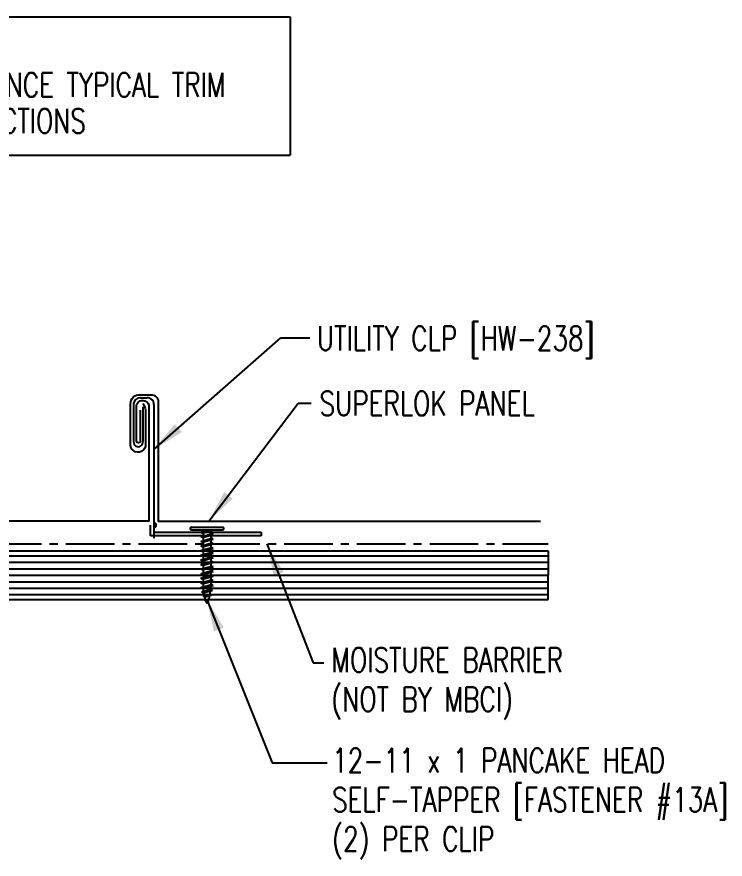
# Model space of a CAD drawing. Header units: inches. Extents: x 2.4 to 39.9, y 7.3 to 36.7.
# Drawn here: x 28.96 to 39.91, y 14.72 to 27.74 of the extents above; entities that cross this region are included whole.
import ezdxf

# ---------------------------------------------------------------- set-up
doc = ezdxf.new("R2010")
doc.units = ezdxf.units.IN
doc.header["$MEASUREMENT"] = 0
doc.linetypes.add('CENTER2', pattern=[1.125, 0.75, -0.125, 0.125, -0.125])
for name, color, linetype in [('BARRIER', 253, 'CENTER2'), ('clip', 5, 'Continuous'), ('FASTENER', 9, 'Continuous'), ('PANEL', 11, 'Continuous'), ('TEXT', 2, 'Continuous'), ('WOOD', 3, 'Continuous')]:
    doc.layers.add(name, color=color, linetype=linetype)
doc.styles.add('TEXT1', font='ROMANS.shx', dxfattribs={"width": 0.75, "height": 0.375})
doc.dimstyles.new('DETAIL$7', dxfattribs={"dimscale": 4, "dimtxt": 0.375, "dimasz": 0.125, "dimexe": 0.0625, "dimexo": 0.125, "dimgap": 0.0625, "dimtad": 1, "dimdec": 4, "dimzin": 3, "dimdsep": 46, "dimlunit": 4, "dimtxsty": 'TEXT1', "dimblk": 'ARCHTICK', "dimcen": 0.0625, "dimclrd": 7, "dimclre": 7, "dimclrt": 2, "dimadec": 0, "dimazin": 0, "dimtfac": 0.59375, "dimtdec": 4, "dimtmove": 2, "dimatfit": 3, "dimfxl": 0, "dimfrac": 2, "dimtolj": 1, "dimtzin": 3, "dimarcsym": 0})

# ---------------------------------------------------------------- blocks, each defined once
blk = doc.blocks.new('st7')
at = {"layer": 'FASTENER'}
for p, q in [((-0.24, 0.082), (0.24, 0.082)), ((-0.24, 0.037), (0.24, 0.037)), ((-0.093, 0.003), (0.027, 0.037)), ((-0.069, -0.011), (-0.093, 0.003)), ((-0.069, -0.011), (0.095, 0.036)), ((-0.057, 0.037), (-0.057, 0.013)), ((0.059, 0.026), (0.059, -0.025)), ((-0.093, -0.069), (0.071, -0.022)), ((-0.069, -0.082), (-0.093, -0.069)), ((-0.093, -0.14), (0.071, -0.093)), ((-0.069, -0.082), (0.095, -0.036)), ((-0.069, -0.154), (0.095, -0.107)), ((-0.057, -0.008), (-0.057, -0.059)), ((-0.057, -0.079), (-0.057, -0.13)), ((0.059, -0.046), (0.059, -0.097)), ((0.059, -0.117), (0.059, -0.168)), ((0.095, -0.036), (0.071, -0.022)), ((0.095, -0.107), (0.071, -0.093)), ((-0.069, -0.154), (-0.093, -0.14)), ((-0.093, -0.212), (0.071, -0.165)), ((-0.069, -0.225), (-0.093, -0.212)), ((-0.093, -0.283), (0.071, -0.236)), ((-0.069, -0.225), (0.095, -0.178)), ((-0.069, -0.296), (0.095, -0.25)), ((-0.057, -0.15), (-0.057, -0.201)), ((-0.057, -0.222), (-0.057, -0.273)), ((0.059, -0.189), (0.059, -0.239)), ((0.059, -0.26), (0.059, -0.311)), ((0.095, -0.178), (0.071, -0.165)), ((0.095, -0.25), (0.071, -0.236)), ((-0.069, -0.296), (-0.093, -0.283)), ((-0.093, -0.354), (0.071, -0.307)), ((-0.069, -0.368), (-0.093, -0.354)), ((-0.093, -0.426), (0.071, -0.379)), ((-0.069, -0.368), (0.095, -0.321)), ((-0.057, -0.293), (-0.057, -0.344)), ((-0.057, -0.365), (-0.057, -0.415)), ((0.059, -0.331), (0.059, -0.382)), ((0.095, -0.321), (0.071, -0.307)), ((0.095, -0.392), (0.071, -0.379)), ((-0.069, -0.439), (-0.093, -0.426)), ((-0.093, -0.497), (0.071, -0.45)), ((-0.069, -0.511), (-0.093, -0.497)), ((-0.069, -0.439), (0.095, -0.392)), ((-0.069, -0.511), (0.095, -0.464)), ((-0.057, -0.436), (-0.057, -0.487)), ((-0.057, -0.507), (-0.057, -0.558)), ((0.059, -0.403), (0.059, -0.454)), ((0.059, -0.474), (0.059, -0.525)), ((0.095, -0.464), (0.071, -0.45)), ((-0.093, -0.568), (0.071, -0.522)), ((-0.069, -0.582), (-0.093, -0.568)), ((-0.093, -0.64), (0.071, -0.593)), ((-0.069, -0.653), (-0.093, -0.64)), ((-0.069, -0.582), (0.095, -0.535)), ((-0.069, -0.653), (0.095, -0.606)), ((-0.057, -0.579), (-0.057, -0.629)), ((-0.057, -0.65), (-0.057, -0.701)), ((0.059, -0.545), (0.059, -0.596)), ((0.059, -0.617), (0.059, -0.668)), ((0.095, -0.535), (0.071, -0.522)), ((0.095, -0.606), (0.071, -0.593)), ((-0.093, -0.711), (0.071, -0.664)), ((-0.069, -0.725), (-0.093, -0.711)), ((-0.093, -0.782), (0.071, -0.736)), ((-0.069, -0.725), (0.095, -0.678)), ((-0.069, -0.796), (0.095, -0.749)), ((-0.057, -0.721), (-0.057, -0.772)), ((0.059, -0.688), (0.059, -0.739)), ((0.059, -0.759), (0.059, -0.81)), ((0.095, -0.678), (0.071, -0.664)), ((0.095, -0.749), (0.071, -0.736)), ((-0.069, -0.796), (-0.093, -0.782)), ((-0.093, -0.854), (0.071, -0.807)), ((-0.069, -0.867), (-0.093, -0.854)), ((-0.078, -0.921), (0.061, -0.881)), ((-0.069, -0.867), (0.095, -0.821)), ((-0.057, -0.793), (-0.057, -0.844)), ((-0.054, -0.934), (0.085, -0.895)), ((0.059, -0.831), (0.059, -0.861)), ((0.085, -0.895), (0.061, -0.881)), ((0.095, -0.821), (0.071, -0.807)), ((-0.054, -0.934), (-0.078, -0.921)), ((-0.058, -0.986), (0.041, -0.958)), ((-0.034, -1), (-0.058, -0.986)), ((-0.034, -1), (0.065, -0.972)), ((-0.03, -1.05), (0.006, -1.04)), ((0.03, -1.053), (0.006, -1.04)), ((0.065, -0.972), (0.041, -0.958)), ((-0.006, -1.063), (-0.03, -1.05)), ((-0.006, -1.063), (0.03, -1.053))]:
    blk.add_line(p, q, dxfattribs=at)
for centre, radius, start, end in [((-0.238, 0.06), 0.0227, 94.6639, 265.3361), ((0.238, 0.06), 0.0227, 274.6639, 85.3361), ((0.502, -0.853), 0.56, 181.0834, 186.2136), ((-0.501, -0.853), 0.56, 348.7524, 354.9475), ((-0.501, -0.853), 0.56, 357.0874, 0.7958), ((0.502, -0.853), 0.56, 188.2489, 193.282), ((0.502, -0.853), 0.56, 194.889, 200.3099), ((-0.501, -0.853), 0.56, 339.4684, 347.2016), ((0.502, -0.853), 0.56, 201.1572, 206.3807), ((-0.501, -0.853), 0.56, 333.6193, 338.828)]:
    blk.add_arc(centre, radius, start, end, dxfattribs=at)
blk = doc.blocks.new('_ArchTick')
at = {"color": 0, "linetype": 'ByBlock', "const_width": 0.15}
blk.add_lwpolyline([(-0.5, -0.5), (0.5, 0.5)], dxfattribs=at)
blk = doc.blocks.new('A$C30686E82')
for p, q in [((-2.715, 0.761), (3.437, 0.761)), ((-2.715, 0.761), (-2.715, -1.379)), ((3.437, 0.761), (3.437, -1.379)), ((-2.715, -1.379), (3.437, -1.379))]:
    blk.add_line(p, q)
at = {"layer": 'TEXT', "style": 'TEXT1', "width": 0.75}
for s, p in [('NOTE:', (-2.368, 0.081)), ('REFERENCE TYPICAL TRIM', (-2.368, -0.477)), ('LAP SECTIONS', (-2.368, -1.035))]:
    blk.add_text(s, height=0.375, dxfattribs=at).set_placement(p)
blk = doc.blocks.new('FD-F13A')
at = {"layer": 'TEXT', "style": 'TEXT1', "width": 0.75}
for s, p in [('12-11 x 1 PANCAKE HEAD', (0.0047, -0.0408)), ('SELF-TAPPER [FASTENER #13A]', (0.0047, -0.1926))]:
    blk.add_text(s, height=0.09375, dxfattribs=at).set_placement(p)
blk.add_attdef('(QUANTITY)', (0.0047, -0.3444), '', height=0.0938, dxfattribs=at)

msp = doc.modelspace()

# ---------------------------------------------------------------- linework, layer by layer
at = {"layer": 'BARRIER'}
msp.add_line((15.093, 19.59), (37.175, 19.59), dxfattribs=at)
at = {"layer": 'clip'}
for p, q in [((30.767, 21.172), (30.767, 21.763)), ((30.87, 21.851), (30.976, 21.851)), ((30.909, 21.709), (30.91, 21.176)), ((31.08, 21.745), (31.08, 19.679)), ((31.026, 19.715), (31.026, 19.88)), ((31.08, 19.915), (31.08, 19.915)), ((31.08, 19.845), (31.08, 19.77)), ((32.738, 19.715), (31.026, 19.715)), ((31.08, 19.77), (32.738, 19.77)), ((32.738, 19.77), (32.738, 19.715))]:
    msp.add_line(p, q, dxfattribs=at)
for centre, radius, start, end in [((30.871, 21.745), 0.106, 90.3541, 170.673), ((30.977, 21.748), 0.103, 358.1189, 90.779), ((30.838, 21.164), 0.0723, 172.9624, 10.1135), ((31.08, 19.88), 0.0349, 270, 90)]:
    msp.add_arc(centre, radius, start, end, dxfattribs=at)
at = {"layer": 'PANEL'}
for points in [[(30.91, 21.763), (30.935, 21.717, -0.102632), (30.949, 21.646), (30.949, 21.138, -1.200909), (30.72, 21.154), (30.72, 21.758, -0.467266), (30.869, 21.897), (31.039, 21.897, -0.414214), (31.146, 21.791), (31.146, 19.944), (37.057, 19.944)], [(30.868, 21.659), (30.868, 21.18, -1), (30.812, 21.18), (30.812, 21.664), (30.812, 21.712, -0.46921), (30.906, 21.806), (30.915, 21.806, -0.422346), (31.002, 21.712), (31.002, 19.944), (17.121, 19.944, -0.414215), (17.046, 20.019), (17.046, 21.844)]]:
    msp.add_lwpolyline(points, format="xyb", dxfattribs=at)
at = {"layer": 'WOOD', "color": 3, "linetype": 'CONTINUOUS'}
for p, q in [((15.107, 19.481), (37.175, 19.481)), ((37.175, 19.481), (37.175, 19.106)), ((37.175, 18.731), (37.175, 19.106)), ((15.107, 18.731), (37.175, 18.731))]:
    msp.add_line(p, q, dxfattribs=at)
at = {"layer": 'WOOD', "color": 9, "linetype": 'CONTINUOUS'}
for p, q in [((15.107, 19.406), (37.175, 19.406)), ((15.107, 19.306), (37.175, 19.306)), ((15.107, 19.206), (37.175, 19.206)), ((15.107, 19.106), (37.175, 19.106)), ((15.107, 19.006), (37.175, 19.006)), ((15.107, 18.906), (37.175, 18.906)), ((15.107, 18.806), (37.175, 18.806))]:
    msp.add_line(p, q, dxfattribs=at)

# ---------------------------------------------------------------- block references
msp.add_blockref('A$C30686E82', (29.746, 26.978))
at = {"layer": 'FASTENER'}
msp.add_blockref('st7', (31.898, 19.77), dxfattribs=at)
at = {"layer": 'TEXT', "xscale": 4, "yscale": 4, "zscale": 4}
msp.add_blockref('FD-F13A', (33.815, 16.219), dxfattribs=at).add_auto_attribs({'(QUANTITY)': '(2) PER CLIP'})

# ---------------------------------------------------------------- texts
at = {"layer": 'TEXT', "style": 'TEXT1', "width": 0.75}
for s, p in [('UTILITY CLP [HW-238]', (33.599, 22.581)), ('SUPERLOK PANEL', (33.64, 21.575)), ('MOISTURE BARRIER', (33.822, 17.609)), ('(NOT BY MBCI)', (33.822, 17.002))]:
    msp.add_text(s, height=0.375, dxfattribs=at).set_placement(p)

# ---------------------------------------------------------------- leaders
for points in [[(31.08, 21.051), (33.04, 22.775), (33.487, 22.775)], [(31.929, 19.944), (33.311, 21.768), (33.508, 21.768)], [(32.827, 19.59), (33.54, 17.754), (33.706, 17.754)], [(31.898, 18.731), (32.906, 16.206), (33.758, 16.206)]]:
    msp.add_leader(points, dimstyle='DETAIL$7')

doc.saveas('drawing.dxf')
